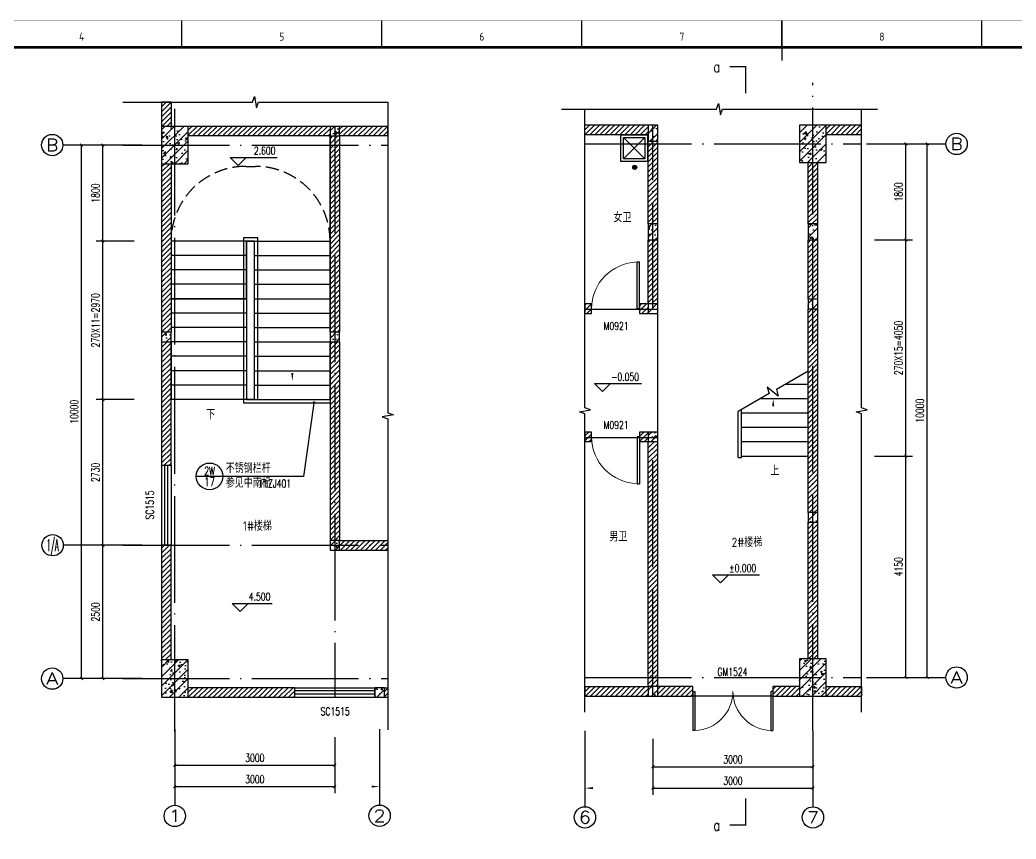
# Model space of a CAD drawing. Extents: x 93518 to 937116, y -359949 to 58022.
# Drawn here: x 864959 to 883632, y -174168 to -158816 of the extents above; entities that cross this region are included whole.
import ezdxf
from ezdxf.enums import TextEntityAlignment as Align

# ---------------------------------------------------------------- set-up
doc = ezdxf.new("R2010")
doc.units = 0
doc.header["$LTSCALE"] = 1000
doc.header["$MEASUREMENT"] = 0
doc.linetypes.add('DASH', pattern=[0.35, 0.25, -0.1])
doc.linetypes.add('DOTE', pattern=[2.42, 2, -0.2, 0.02, -0.2])
doc.layers.get('0').update_dxf_attribs({"color": 8, "linetype": 'CONTINUOUS'})
doc.layers.get('Defpoints').update_dxf_attribs({"color": 8, "linetype": 'CONTINUOUS'})
for name, color, linetype in [('AXIS', 8, 'CONTINUOUS'), ('AXIS_TEXT', 8, 'CONTINUOUS'), ('COLUMN', 8, 'CONTINUOUS'), ('DIM_ELEV', 8, 'CONTINUOUS'), ('DIM_IDEN', 8, 'CONTINUOUS'), ('DIM_SYMB', 8, 'CONTINUOUS'), ('DOTE', 8, 'DOTE'), ('PUB_HATCH', 8, 'CONTINUOUS'), ('PUB_TEXT', 8, 'CONTINUOUS'), ('STAIR', 8, 'CONTINUOUS'), ('WALL', 8, 'CONTINUOUS'), ('water', 8, 'CONTINUOUS'), ('WINDOW', 8, 'CONTINUOUS'), ('WINDOW_TEXT', 8, 'CONTINUOUS')]:
    doc.layers.add(name, color=color, linetype=linetype)
doc.styles.add('_TCH_AXIS', font='complex.shx', dxfattribs={"bigfont": 'GBCBIG.shx'})
doc.styles.add('_TCH_DIM', font='simplex.shx', dxfattribs={"bigfont": 'gbcbig.shx'})
doc.styles.add('_TCH_DIM_T3', font='simplex.shx', dxfattribs={"width": 0.705882, "bigfont": 'gbcbig.shx'})
doc.styles.add('_TCH_LABEL', font='COMPLEX', dxfattribs={"bigfont": 'GBCBIG'})
doc.styles.add('_TCH_WINDOW', font='simplex.shx', dxfattribs={"bigfont": 'gbcbig.shx'})
doc.styles.add('COMPLEX', font='geditxt.shx', dxfattribs={"bigfont": 'hztxt1.shx'})
doc.styles.get("Standard").update_dxf_attribs({"font": 'GBENOR', "bigfont": 'GBCBIG'})
doc.dimstyles.new('_TCH_ARCH&&50', dxfattribs={"dimtxt": 148.75, "dimasz": 50, "dimexe": 125, "dimexo": 150, "dimgap": 63.125, "dimtad": 1, "dimdec": 0, "dimzin": 0, "dimdsep": 46, "dimtxsty": '_TCH_DIM_T3', "dimblk": 'ARCHTICK', "dimcen": 0.09, "dimclrt": 7, "dimazin": 2, "dimtfac": 1, "dimtdec": 0, "dimtix": 1, "dimtmove": 2, "dimatfit": 3, "dimfxl": 0, "dimtolj": 1, "dimtzin": 0, "dimarcsym": 0})
pattern_1 = [(45, (0, 0), (-88.388348, 88.388348), []), (50, (0, 0), (358.63009, -31.37607), [37.5, -412.5]), (355, (0, 0), (-69.37567, 376.09607), [30, -330]), (100.4514, (29.9, -2.6), (289.25469, 344.71977), [31.8701, -350.57106]), (46.1842, (0, 100), (533.62052, -82.7595), [56.25, -618.75]), (96.6356, (44.47, 93.1), (467.33135, 487.05894), [47.80514, -525.8565]), (351.1842, (0, 100), (467.33097, 487.0593), [45, -495]), (21, (50, 75), (298.45353, -201.30945), [37.5, -412.5]), (326, (50, 75), (121.65767, 362.57502), [30, -330]), (71.4514, (74.87, 58.22), (420.11131, 161.26525), [31.8701, -350.57106]), (37.5, (0, 0), (6.079928, 166.446927), [0, -326, 0, -335, 0, -331.25]), (7.5, (0, 0), (131.53477, 197.205856), [0, -191, 0, -318.5, 0, -126.25]), (327.5, (-111.5, 0), (266.911218, -11.277436), [0, -125, 0, -390, 0, -517.5]), (317.5, (-161.5, 0), (291.593085, 50.05249), [0, -162.5, 0, -259, 0, -367.5])]
pattern_2 = [(45, (0, 47.75), (-47.022601, 47.022601), [])]

# ---------------------------------------------------------------- blocks, each defined once
blk = doc.blocks.new('A$C429848E1')
at = {"layer": 'water'}
h = blk.add_hatch(dxfattribs=at)
h.set_pattern_fill('ANSI31', color=256, scale=20, style=0)
h.set_pattern_definition([(45, (-228444.69, -85757.866), (-22.4506403, 22.4506403), [])])
edge = h.paths.add_edge_path()
edge.add_arc((75, 75), 75, 0, 360)
blk.add_circle((75, 75), 75, dxfattribs=at)
blk = doc.blocks.new('GEDI_WK_A11')
at = {"color": 3}
for p, q in [((300, 584), (300, 594)), ((375, 584), (375, 594)), ((450, 584), (450, 594)), ((525, 584), (525, 594)), ((600, 584), (600, 594))]:
    blk.add_line(p, q, dxfattribs=at)
for points, const_width in [([(0, 0), (1050, 0), (1050, 594), (0, 594)], 0.1), ([(25, 10), (1040, 10), (1040, 584), (25, 584)], 1)]:
    blk.add_lwpolyline(points, close=True, dxfattribs=dict(at, const_width=const_width))
blk.add_lwpolyline([(525, 579, 0.5, 0.5, 0), (525, 594, 0.5, 0.5, 0)], format="xyseb", dxfattribs=at)
for s, p in [('4', (262.5, 588)), ('5', (337.5, 588)), ('6', (412.5, 588)), ('7', (487.5, 588)), ('8', (562.5, 588))]:
    blk.add_text(s, height=3, dxfattribs=at).set_placement(p, align=Align.MIDDLE)
blk = doc.blocks.new('_ArchTick')
at = {"color": 0, "linetype": 'ByBlock', "const_width": 0.4}
blk.add_lwpolyline([(-0.5, -0.5), (0.5, 0.5)], dxfattribs=at)
blk = doc.blocks.new('*D283')
at = {"layer": 'AXIS', "color": 0, "lineweight": -2, "transparency": 16777216}
for p, q in [((876824, -172290), (876824, -172938)), ((879824, -172290), (879824, -172938)), ((876824, -172813), (879824, -172813))]:
    blk.add_line(p, q, dxfattribs=at)
at = {"layer": 'Defpoints', "color": 0, "transparency": 16777216}
for p in [(876824, -172140), (879824, -172140), (879824, -172813)]:
    blk.add_point(p, dxfattribs=at)
at = {"layer": 'AXIS', "color": 0, "lineweight": -2, "transparency": 16777216, "xscale": 50, "yscale": 50, "zscale": 50, "rotation": 180}
blk.add_blockref('_ArchTick', (876824, -172813), dxfattribs=at)
at = {"layer": 'AXIS', "color": 0, "lineweight": -2, "transparency": 16777216, "xscale": 50, "yscale": 50, "zscale": 50}
blk.add_blockref('_ArchTick', (879824, -172813), dxfattribs=at)
at = {"layer": 'AXIS', "color": 7, "transparency": 16777216, "insert": (878324, -172676), "char_height": 148.8, "attachment_point": 5, "style": '_TCH_DIM_T3'}
blk.add_mtext('\\A1;3000', dxfattribs=at)
blk = doc.blocks.new('*D284')
at = {"layer": 'AXIS', "color": 0, "lineweight": -2, "transparency": 16777216}
for p, q in [((876824, -172290), (876824, -173338)), ((879824, -172290), (879824, -173338)), ((876824, -173213), (879824, -173213))]:
    blk.add_line(p, q, dxfattribs=at)
at = {"layer": 'Defpoints', "color": 0, "transparency": 16777216}
for p in [(876824, -172140), (879824, -172140), (879824, -173213)]:
    blk.add_point(p, dxfattribs=at)
at = {"layer": 'AXIS', "color": 0, "lineweight": -2, "transparency": 16777216, "xscale": 50, "yscale": 50, "zscale": 50, "rotation": 180}
blk.add_blockref('_ArchTick', (876824, -173213), dxfattribs=at)
at = {"layer": 'AXIS', "color": 0, "lineweight": -2, "transparency": 16777216, "xscale": 50, "yscale": 50, "zscale": 50}
blk.add_blockref('_ArchTick', (879824, -173213), dxfattribs=at)
at = {"layer": 'AXIS', "color": 7, "transparency": 16777216, "insert": (878324, -173076), "char_height": 148.8, "attachment_point": 5, "style": '_TCH_DIM_T3'}
blk.add_mtext('\\A1;3000', dxfattribs=at)
blk = doc.blocks.new('*D285')
at = {"layer": 'AXIS', "color": 0, "lineweight": -2, "transparency": 16777216}
for p, q in [((880979, -166990), (881692, -166990)), ((881567, -171140), (881567, -166990)), ((880979, -171140), (881692, -171140))]:
    blk.add_line(p, q, dxfattribs=at)
at = {"layer": 'Defpoints', "color": 0, "transparency": 16777216}
for p in [(880829, -166990), (881567, -166990), (880829, -171140)]:
    blk.add_point(p, dxfattribs=at)
at = {"layer": 'AXIS', "color": 0, "lineweight": -2, "transparency": 16777216, "xscale": 50, "yscale": 50, "zscale": 50}
for p, rotation in [((881567, -166990), 90), ((881567, -171140), 270)]:
    blk.add_blockref('_ArchTick', p, dxfattribs=dict(at, rotation=rotation))
at = {"layer": 'AXIS', "color": 7, "transparency": 16777216, "insert": (881429, -169065), "char_height": 148.8, "attachment_point": 5, "rotation": 90, "style": '_TCH_DIM_T3'}
blk.add_mtext('\\A1;4150', dxfattribs=at)
blk = doc.blocks.new('*D286')
at = {"layer": 'AXIS', "color": 0, "lineweight": -2, "transparency": 16777216}
for p, q in [((880979, -162940), (881692, -162940)), ((881567, -166990), (881567, -162940)), ((880979, -166990), (881692, -166990))]:
    blk.add_line(p, q, dxfattribs=at)
at = {"layer": 'Defpoints', "color": 0, "transparency": 16777216}
for p in [(880829, -162940), (881567, -162940), (880829, -166990)]:
    blk.add_point(p, dxfattribs=at)
at = {"layer": 'AXIS', "color": 0, "lineweight": -2, "transparency": 16777216, "xscale": 50, "yscale": 50, "zscale": 50}
for p, rotation in [((881567, -162940), 90), ((881567, -166990), 270)]:
    blk.add_blockref('_ArchTick', p, dxfattribs=dict(at, rotation=rotation))
at = {"layer": 'AXIS', "color": 7, "transparency": 16777216, "insert": (881429, -164965), "char_height": 148.75, "attachment_point": 5, "rotation": 90, "style": '_TCH_DIM_T3'}
blk.add_mtext('\\A1;270X15=4050', dxfattribs=at)
blk = doc.blocks.new('*D287')
at = {"layer": 'AXIS', "color": 0, "lineweight": -2, "transparency": 16777216}
for p, q in [((880979, -161140), (881692, -161140)), ((881567, -162940), (881567, -161140)), ((880979, -162940), (881692, -162940))]:
    blk.add_line(p, q, dxfattribs=at)
at = {"layer": 'Defpoints', "color": 0, "transparency": 16777216}
for p in [(880829, -161140), (881567, -161140), (880829, -162940)]:
    blk.add_point(p, dxfattribs=at)
at = {"layer": 'AXIS', "color": 0, "lineweight": -2, "transparency": 16777216, "xscale": 50, "yscale": 50, "zscale": 50}
for p, rotation in [((881567, -161140), 90), ((881567, -162940), 270)]:
    blk.add_blockref('_ArchTick', p, dxfattribs=dict(at, rotation=rotation))
at = {"layer": 'AXIS', "color": 7, "transparency": 16777216, "insert": (881429, -162040), "char_height": 148.8, "attachment_point": 5, "rotation": 90, "style": '_TCH_DIM_T3'}
blk.add_mtext('\\A1;1800', dxfattribs=at)
blk = doc.blocks.new('*D288')
at = {"layer": 'AXIS', "color": 0, "lineweight": -2, "transparency": 16777216}
for p, q in [((880979, -161140), (882092, -161140)), ((881967, -171140), (881967, -161140)), ((880979, -171140), (882092, -171140))]:
    blk.add_line(p, q, dxfattribs=at)
at = {"layer": 'Defpoints', "color": 0, "transparency": 16777216}
for p in [(880829, -161140), (881967, -161140), (880829, -171140)]:
    blk.add_point(p, dxfattribs=at)
at = {"layer": 'AXIS', "color": 0, "lineweight": -2, "transparency": 16777216, "xscale": 50, "yscale": 50, "zscale": 50}
for p, rotation in [((881967, -161140), 90), ((881967, -171140), 270)]:
    blk.add_blockref('_ArchTick', p, dxfattribs=dict(at, rotation=rotation))
at = {"layer": 'AXIS', "color": 7, "transparency": 16777216, "insert": (881829, -166140), "char_height": 148.8, "attachment_point": 5, "rotation": 90, "style": '_TCH_DIM_T3'}
blk.add_mtext('\\A1;10000', dxfattribs=at)
blk = doc.blocks.new('*D298')
at = {"layer": 'AXIS', "color": 0, "lineweight": -2, "transparency": 16777216}
for p, q in [((867862, -172261), (867862, -172909)), ((870862, -172261), (870862, -172909)), ((867862, -172784), (870862, -172784))]:
    blk.add_line(p, q, dxfattribs=at)
at = {"layer": 'Defpoints', "color": 0, "transparency": 16777216}
for p in [(867862, -172111), (870862, -172111), (870862, -172784)]:
    blk.add_point(p, dxfattribs=at)
at = {"layer": 'AXIS', "color": 0, "lineweight": -2, "transparency": 16777216, "xscale": 50, "yscale": 50, "zscale": 50, "rotation": 180}
blk.add_blockref('_ArchTick', (867862, -172784), dxfattribs=at)
at = {"layer": 'AXIS', "color": 0, "lineweight": -2, "transparency": 16777216, "xscale": 50, "yscale": 50, "zscale": 50}
blk.add_blockref('_ArchTick', (870862, -172784), dxfattribs=at)
at = {"layer": 'AXIS', "color": 7, "transparency": 16777216, "insert": (869362, -172647), "char_height": 148.8, "attachment_point": 5, "style": '_TCH_DIM_T3'}
blk.add_mtext('\\A1;3000', dxfattribs=at)
blk = doc.blocks.new('*D299')
at = {"layer": 'AXIS', "color": 0, "lineweight": -2, "transparency": 16777216}
for p, q in [((867862, -172261), (867862, -173309)), ((870862, -172261), (870862, -173309)), ((867862, -173184), (870862, -173184))]:
    blk.add_line(p, q, dxfattribs=at)
at = {"layer": 'Defpoints', "color": 0, "transparency": 16777216}
for p in [(867862, -172111), (870862, -172111), (870862, -173184)]:
    blk.add_point(p, dxfattribs=at)
at = {"layer": 'AXIS', "color": 0, "lineweight": -2, "transparency": 16777216, "xscale": 50, "yscale": 50, "zscale": 50, "rotation": 180}
blk.add_blockref('_ArchTick', (867862, -173184), dxfattribs=at)
at = {"layer": 'AXIS', "color": 0, "lineweight": -2, "transparency": 16777216, "xscale": 50, "yscale": 50, "zscale": 50}
blk.add_blockref('_ArchTick', (870862, -173184), dxfattribs=at)
at = {"layer": 'AXIS', "color": 7, "transparency": 16777216, "insert": (869362, -173047), "char_height": 148.8, "attachment_point": 5, "style": '_TCH_DIM_T3'}
blk.add_mtext('\\A1;3000', dxfattribs=at)
blk = doc.blocks.new('*D300')
at = {"layer": 'AXIS', "color": 0, "lineweight": -2, "transparency": 16777216}
for p, q in [((867101, -168661), (866389, -168661)), ((866514, -171161), (866514, -168661)), ((867101, -171161), (866389, -171161))]:
    blk.add_line(p, q, dxfattribs=at)
at = {"layer": 'Defpoints', "color": 0, "transparency": 16777216}
for p in [(866514, -168661), (867251, -168661), (867251, -171161)]:
    blk.add_point(p, dxfattribs=at)
at = {"layer": 'AXIS', "color": 0, "lineweight": -2, "transparency": 16777216, "xscale": 50, "yscale": 50, "zscale": 50}
for p, rotation in [((866514, -168661), 90), ((866514, -171161), 270)]:
    blk.add_blockref('_ArchTick', p, dxfattribs=dict(at, rotation=rotation))
at = {"layer": 'AXIS', "color": 7, "transparency": 16777216, "insert": (866376, -169911), "char_height": 148.8, "attachment_point": 5, "rotation": 90, "style": '_TCH_DIM_T3'}
blk.add_mtext('\\A1;2500', dxfattribs=at)
blk = doc.blocks.new('*D301')
at = {"layer": 'AXIS', "color": 0, "lineweight": -2, "transparency": 16777216}
for p, q in [((867101, -165931), (866389, -165931)), ((866514, -168661), (866514, -165931)), ((867101, -168661), (866389, -168661))]:
    blk.add_line(p, q, dxfattribs=at)
at = {"layer": 'Defpoints', "color": 0, "transparency": 16777216}
for p in [(866514, -165931), (867251, -165931), (867251, -168661)]:
    blk.add_point(p, dxfattribs=at)
at = {"layer": 'AXIS', "color": 0, "lineweight": -2, "transparency": 16777216, "xscale": 50, "yscale": 50, "zscale": 50}
for p, rotation in [((866514, -165931), 90), ((866514, -168661), 270)]:
    blk.add_blockref('_ArchTick', p, dxfattribs=dict(at, rotation=rotation))
at = {"layer": 'AXIS', "color": 7, "transparency": 16777216, "insert": (866376, -167296), "char_height": 148.8, "attachment_point": 5, "rotation": 90, "style": '_TCH_DIM_T3'}
blk.add_mtext('\\A1;2730', dxfattribs=at)
blk = doc.blocks.new('*D302')
at = {"layer": 'AXIS', "color": 0, "lineweight": -2, "transparency": 16777216}
for p, q in [((867101, -162961), (866389, -162961)), ((866514, -165931), (866514, -162961)), ((867101, -165931), (866389, -165931))]:
    blk.add_line(p, q, dxfattribs=at)
at = {"layer": 'Defpoints', "color": 0, "transparency": 16777216}
for p in [(866514, -162961), (867251, -162961), (867251, -165931)]:
    blk.add_point(p, dxfattribs=at)
at = {"layer": 'AXIS', "color": 0, "lineweight": -2, "transparency": 16777216, "xscale": 50, "yscale": 50, "zscale": 50}
for p, rotation in [((866514, -162961), 90), ((866514, -165931), 270)]:
    blk.add_blockref('_ArchTick', p, dxfattribs=dict(at, rotation=rotation))
at = {"layer": 'AXIS', "color": 7, "transparency": 16777216, "insert": (866376, -164446), "char_height": 148.75, "attachment_point": 5, "rotation": 90, "style": '_TCH_DIM_T3'}
blk.add_mtext('\\A1;270X11=2970', dxfattribs=at)
blk = doc.blocks.new('*D303')
at = {"layer": 'AXIS', "color": 0, "lineweight": -2, "transparency": 16777216}
for p, q in [((867101, -161161), (866389, -161161)), ((866514, -162961), (866514, -161161)), ((867101, -162961), (866389, -162961))]:
    blk.add_line(p, q, dxfattribs=at)
at = {"layer": 'Defpoints', "color": 0, "transparency": 16777216}
for p in [(866514, -161161), (867251, -161161), (867251, -162961)]:
    blk.add_point(p, dxfattribs=at)
at = {"layer": 'AXIS', "color": 0, "lineweight": -2, "transparency": 16777216, "xscale": 50, "yscale": 50, "zscale": 50}
for p, rotation in [((866514, -161161), 90), ((866514, -162961), 270)]:
    blk.add_blockref('_ArchTick', p, dxfattribs=dict(at, rotation=rotation))
at = {"layer": 'AXIS', "color": 7, "transparency": 16777216, "insert": (866376, -162061), "char_height": 148.8, "attachment_point": 5, "rotation": 90, "style": '_TCH_DIM_T3'}
blk.add_mtext('\\A1;1800', dxfattribs=at)
blk = doc.blocks.new('*D304')
at = {"layer": 'AXIS', "color": 0, "lineweight": -2, "transparency": 16777216}
for p, q in [((867101, -161161), (865989, -161161)), ((866114, -171161), (866114, -161161)), ((867101, -171161), (865989, -171161))]:
    blk.add_line(p, q, dxfattribs=at)
at = {"layer": 'Defpoints', "color": 0, "transparency": 16777216}
for p in [(866114, -161161), (867251, -161161), (867251, -171161)]:
    blk.add_point(p, dxfattribs=at)
at = {"layer": 'AXIS', "color": 0, "lineweight": -2, "transparency": 16777216, "xscale": 50, "yscale": 50, "zscale": 50}
for p, rotation in [((866114, -161161), 90), ((866114, -171161), 270)]:
    blk.add_blockref('_ArchTick', p, dxfattribs=dict(at, rotation=rotation))
at = {"layer": 'AXIS', "color": 7, "transparency": 16777216, "insert": (865976, -166161), "char_height": 148.8, "attachment_point": 5, "rotation": 90, "style": '_TCH_DIM_T3'}
blk.add_mtext('\\A1;10000', dxfattribs=at)
blk = doc.blocks.new('$TCHSYS$WIN2D')
for p, q in [((-0.5, 0.5), (0.5, 0.5)), ((-0.5, 0.5), (-0.5, -0.5)), ((0.5, 0.5), (0.5, -0.5)), ((0.5, 0.167), (-0.5, 0.167)), ((0.5, -0.167), (-0.5, -0.167)), ((-0.5, -0.5), (0.5, -0.5))]:
    blk.add_line(p, q)
blk = doc.blocks.new('_AXISO')
blk.add_circle((0, 0), 0.5)
at = {"layer": 'AXIS_TEXT', "style": 'COMPLEX', "width": 1.041667}
blk.add_attdef('A', text='', height=0.56, dxfattribs=at).set_placement((-0.25, -0.28), (0.25, -0.28), align=Align.FIT)
blk = doc.blocks.new('$DorLib2D$00000002')
for p, q in [((-0.5, 0), (-0.5, 0.4875)), ((-0.475, 0.4875), (-0.5, 0.4875)), ((-0.475, 0), (-0.475, 0.4875)), ((0.475, 0), (0.475, 0.4875)), ((0.475, 0.4875), (0.5, 0.4875)), ((0.5, 0), (0.5, 0.4875)), ((-0.5, 0), (-0.475, 0)), ((0.5, 0), (0.475, 0))]:
    blk.add_line(p, q)
at = {"lineweight": 13}
for centre, start, end in [((-0.4875, 0), 0, 88.53072), ((0.4875, 0), 91.46928, 180)]:
    blk.add_arc(centre, 0.4875, start, end, dxfattribs=at)
blk = doc.blocks.new('$DorLib2D$00000001')
for p, q in [((0.45, 0.975), (0.5, 0.975)), ((0.45, 0), (0.45, 0.975)), ((0.5, 0), (0.5, 0.975)), ((0.5, 0), (0.45, 0))]:
    blk.add_line(p, q)
at = {"lineweight": 13}
blk.add_arc((0.475, 0), 0.975, 91.4693, 180, dxfattribs=at)

msp = doc.modelspace()

# ---------------------------------------------------------------- hatches: boundary and pattern name
at = {"layer": 'PUB_HATCH'}
h = msp.add_hatch(dxfattribs=at)
h.set_pattern_fill('普通砖', color=256, scale=50, style=0)
h.set_pattern_definition(pattern_2)
h.paths.add_polyline_path([(867612.3, -160810.7), (867792.3, -160810.7), (867792.3, -160356), (867612.3, -160356)])
h = msp.add_hatch(dxfattribs=at)
h.set_pattern_fill('钢筋混凝土', color=256, scale=50, style=0)
h.set_pattern_definition(pattern_1)
h.paths.add_polyline_path([(867612.3, -161510.7), (868112.3, -161510.7), (868112.3, -160810.7), (867612.3, -160810.7)])
h = msp.add_hatch(dxfattribs=at)
h.set_pattern_fill('普通砖', color=256, scale=50, style=0)
h.set_pattern_definition(pattern_2)
h.paths.add_polyline_path([(870772.3, -160990.7), (870772.3, -160810.7), (868112.3, -160810.7), (868112.3, -160990.7)])
h = msp.add_hatch(dxfattribs=at)
h.set_pattern_fill('钢筋混凝土', color=256, scale=50, style=0)
h.set_pattern_definition(pattern_1)
h.paths.add_polyline_path([(870772.3, -160990.7), (870952.3, -160990.7), (870952.3, -160810.7), (870772.3, -160810.7)])
h = msp.add_hatch(dxfattribs=at)
h.set_pattern_fill('普通砖', color=256, scale=50, style=0)
h.set_pattern_definition(pattern_2)
h.paths.add_polyline_path([(870952.3, -160810.7), (870952.3, -160990.7), (871855.3, -160990.7), (871855.3, -160810.7)])
h = msp.add_hatch(dxfattribs=at)
h.set_pattern_fill('普通砖', color=256, scale=50, style=0)
h.set_pattern_definition(pattern_2)
h.paths.add_polyline_path([(876734, -160970), (876734, -160790), (875550.3, -160790), (875550.3, -160970)])
h = msp.add_hatch(dxfattribs=at)
h.set_pattern_fill('钢筋混凝土', color=256, scale=50, style=0)
h.set_pattern_definition(pattern_1)
h.paths.add_polyline_path([(876734, -161090), (876914, -161090), (876914, -160790), (876734, -160790)])
h = msp.add_hatch(dxfattribs=at)
h.set_pattern_fill('钢筋混凝土', color=256, scale=50, style=0)
h.set_pattern_definition(pattern_1)
h.paths.add_polyline_path([(879574, -161490), (880074, -161490), (880074, -160790), (879574, -160790)])
h = msp.add_hatch(dxfattribs=at)
h.set_pattern_fill('普通砖', color=256, scale=50, style=0)
h.set_pattern_definition(pattern_2)
h.paths.add_polyline_path([(880074, -160790), (880074, -160970), (880736.4, -160970), (880736.4, -160790)])
h = msp.add_hatch(dxfattribs=at)
h.set_pattern_fill('普通砖', color=256, scale=50, style=0)
h.set_pattern_definition(pattern_2)
h.paths.add_polyline_path([(870772.3, -164670.7), (870952.3, -164670.7), (870952.3, -160990.7), (870772.3, -160990.7)])
h = msp.add_hatch(dxfattribs=at)
h.set_pattern_fill('普通砖', color=256, scale=50, style=0)
h.set_pattern_definition(pattern_2)
h.paths.add_polyline_path([(876914, -161090), (876734, -161090), (876734, -162640), (876914, -162640)])
h = msp.add_hatch(dxfattribs=at)
h.set_pattern_fill('普通砖', color=256, scale=50, style=0)
h.set_pattern_definition(pattern_2)
h.paths.add_polyline_path([(867612.3, -164670.7), (867792.3, -164670.7), (867792.3, -161510.7), (867612.3, -161510.7)])
h = msp.add_hatch(dxfattribs=at)
h.set_pattern_fill('普通砖', color=256, scale=50, style=0)
h.set_pattern_definition(pattern_2)
h.paths.add_polyline_path([(879734, -162640), (879914, -162640), (879914, -161490), (879734, -161490)])
h = msp.add_hatch(dxfattribs=at)
h.set_pattern_fill('钢筋混凝土', color=256, scale=50, style=0)
h.set_pattern_definition(pattern_1)
h.paths.add_polyline_path([(876734, -162940), (876914, -162940), (876914, -162640), (876734, -162640)])
h = msp.add_hatch(dxfattribs=at)
h.set_pattern_fill('钢筋混凝土', color=256, scale=50, style=0)
h.set_pattern_definition(pattern_1)
h.paths.add_polyline_path([(879734, -162940), (879914, -162940), (879914, -162640), (879734, -162640)])
h = msp.add_hatch(dxfattribs=at)
h.set_pattern_fill('普通砖', color=256, scale=50, style=0)
h.set_pattern_definition(pattern_2)
h.paths.add_polyline_path([(876914, -162940), (876734, -162940), (876734, -164140), (876914, -164140)])
h = msp.add_hatch(dxfattribs=at)
h.set_pattern_fill('普通砖', color=256, scale=50, style=0)
h.set_pattern_definition(pattern_2)
h.paths.add_polyline_path([(879914, -162940), (879734, -162940), (879734, -164050), (879914, -164050)])
h = msp.add_hatch(dxfattribs=at)
h.set_pattern_fill('钢筋混凝土', color=256, scale=50, style=0)
h.set_pattern_definition(pattern_1)
h.paths.add_polyline_path([(879734, -164230), (879914, -164230), (879914, -164050), (879734, -164050)])
h = msp.add_hatch(dxfattribs=at)
h.set_pattern_fill('普通砖', color=256, scale=50, style=0)
h.set_pattern_definition(pattern_2)
h.paths.add_polyline_path([(875550.3, -164320), (875674, -164320), (875674, -164140), (875550.3, -164140)])
h = msp.add_hatch(dxfattribs=at)
h.set_pattern_fill('普通砖', color=256, scale=50, style=0)
h.set_pattern_definition(pattern_2)
h.paths.add_polyline_path([(876734, -164320), (876734, -164140), (876574, -164140), (876574, -164320)])
h = msp.add_hatch(dxfattribs=at)
h.set_pattern_fill('钢筋混凝土', color=256, scale=50, style=0)
h.set_pattern_definition(pattern_1)
h.paths.add_polyline_path([(876734, -164320), (876914, -164320), (876914, -164140), (876734, -164140)])
h = msp.add_hatch(dxfattribs=at)
h.set_pattern_fill('普通砖', color=256, scale=50, style=0)
h.set_pattern_definition(pattern_2)
h.paths.add_polyline_path([(879914, -164230), (879734, -164230), (879734, -168050), (879914, -168050)])
h = msp.add_hatch(dxfattribs=at)
h.set_pattern_fill('钢筋混凝土', color=256, scale=50, style=0)
h.set_pattern_definition(pattern_1)
h.paths.add_polyline_path([(867612.3, -164850.7), (867792.3, -164850.7), (867792.3, -164670.7), (867612.3, -164670.7)])
h = msp.add_hatch(dxfattribs=at)
h.set_pattern_fill('钢筋混凝土', color=256, scale=50, style=0)
h.set_pattern_definition(pattern_1)
h.paths.add_polyline_path([(870772.3, -164850.7), (870952.3, -164850.7), (870952.3, -164670.7), (870772.3, -164670.7)])
h = msp.add_hatch(dxfattribs=at)
h.set_pattern_fill('普通砖', color=256, scale=50, style=0)
h.set_pattern_definition(pattern_2)
h.paths.add_polyline_path([(867792.3, -164850.7), (867612.3, -164850.7), (867612.3, -167160.7), (867792.3, -167160.7)])
h = msp.add_hatch(dxfattribs=at)
h.set_pattern_fill('普通砖', color=256, scale=50, style=0)
h.set_pattern_definition(pattern_2)
h.paths.add_polyline_path([(870772.3, -168570.7), (870952.3, -168570.7), (870952.3, -164850.7), (870772.3, -164850.7)])
h = msp.add_hatch(dxfattribs=at)
h.set_pattern_fill('普通砖', color=256, scale=50, style=0)
h.set_pattern_definition(pattern_2)
h.paths.add_polyline_path([(875550.3, -166720), (875674, -166720), (875674, -166540), (875550.3, -166540)])
h = msp.add_hatch(dxfattribs=at)
h.set_pattern_fill('普通砖', color=256, scale=50, style=0)
h.set_pattern_definition(pattern_2)
h.paths.add_polyline_path([(876734, -166720), (876734, -166540), (876574, -166540), (876574, -166720)])
h = msp.add_hatch(dxfattribs=at)
h.set_pattern_fill('钢筋混凝土', color=256, scale=50, style=0)
h.set_pattern_definition(pattern_1)
h.paths.add_polyline_path([(876734, -166720), (876914, -166720), (876914, -166540), (876734, -166540)])
h = msp.add_hatch(dxfattribs=at)
h.set_pattern_fill('普通砖', color=256, scale=50, style=0)
h.set_pattern_definition(pattern_2)
h.paths.add_polyline_path([(876734, -171310), (876914, -171310), (876914, -166720), (876734, -166720)])
h = msp.add_hatch(dxfattribs=at)
h.set_pattern_fill('钢筋混凝土', color=256, scale=50, style=0)
h.set_pattern_definition(pattern_1)
h.paths.add_polyline_path([(879734, -168230), (879914, -168230), (879914, -168050), (879734, -168050)])
h = msp.add_hatch(dxfattribs=at)
h.set_pattern_fill('普通砖', color=256, scale=50, style=0)
h.set_pattern_definition(pattern_2)
h.paths.add_polyline_path([(879914, -168230), (879734, -168230), (879734, -170790), (879914, -170790)])
h = msp.add_hatch(dxfattribs=at)
h.set_pattern_fill('钢筋混凝土', color=256, scale=50, style=0)
h.set_pattern_definition(pattern_1)
h.paths.add_polyline_path([(870772.3, -168750.7), (870952.3, -168750.7), (870952.3, -168570.7), (870772.3, -168570.7)])
h = msp.add_hatch(dxfattribs=at)
h.set_pattern_fill('普通砖', color=256, scale=50, style=0)
h.set_pattern_definition(pattern_2)
h.paths.add_polyline_path([(870952.3, -168570.7), (870952.3, -168750.7), (871855.3, -168750.7), (871855.3, -168570.7)])
h = msp.add_hatch(dxfattribs=at)
h.set_pattern_fill('普通砖', color=256, scale=50, style=0)
h.set_pattern_definition(pattern_2)
h.paths.add_polyline_path([(867612.3, -170810.7), (867792.3, -170810.7), (867792.3, -168660.7), (867612.3, -168660.7)])
h = msp.add_hatch(dxfattribs=at)
h.set_pattern_fill('钢筋混凝土', color=256, scale=50, style=0)
h.set_pattern_definition(pattern_1)
h.paths.add_polyline_path([(867612.3, -171510.7), (868112.3, -171510.7), (868112.3, -170810.7), (867612.3, -170810.7)])
h = msp.add_hatch(dxfattribs=at)
h.set_pattern_fill('钢筋混凝土', color=256, scale=50, style=0)
h.set_pattern_definition(pattern_1)
h.paths.add_polyline_path([(879574, -171490), (880074, -171490), (880074, -170790), (879574, -170790)])
h = msp.add_hatch(dxfattribs=at)
h.set_pattern_fill('普通砖', color=256, scale=50, style=0)
h.set_pattern_definition(pattern_2)
h.paths.add_polyline_path([(868112.3, -171510.7), (870112.3, -171510.7), (870112.3, -171330.7), (868112.3, -171330.7)])
h = msp.add_hatch(dxfattribs=at)
h.set_pattern_fill('钢筋混凝土', color=256, scale=50, style=0)
h.set_pattern_definition(pattern_1)
h.paths.add_polyline_path([(871612.3, -171510.7), (871792.3, -171510.7), (871792.3, -171330.7), (871612.3, -171330.7)])
h = msp.add_hatch(dxfattribs=at)
h.set_pattern_fill('普通砖', color=256, scale=50, style=0)
h.set_pattern_definition(pattern_2)
h.paths.add_polyline_path([(871792.3, -171330.7), (871792.3, -171510.7), (871855.3, -171510.7), (871855.3, -171330.7)])
h = msp.add_hatch(dxfattribs=at)
h.set_pattern_fill('普通砖', color=256, scale=50, style=0)
h.set_pattern_definition(pattern_2)
h.paths.add_polyline_path([(876734, -171490), (876734, -171310), (875550.3, -171310), (875550.3, -171490)])
h = msp.add_hatch(dxfattribs=at)
h.set_pattern_fill('钢筋混凝土', color=256, scale=50, style=0)
h.set_pattern_definition(pattern_1)
h.paths.add_polyline_path([(876734, -171490), (876914, -171490), (876914, -171310), (876734, -171310)])
h = msp.add_hatch(dxfattribs=at)
h.set_pattern_fill('普通砖', color=256, scale=50, style=0)
h.set_pattern_definition(pattern_2)
h.paths.add_polyline_path([(876914, -171310), (876914, -171490), (877574, -171490), (877574, -171310)])
h = msp.add_hatch(dxfattribs=at)
h.set_pattern_fill('普通砖', color=256, scale=50, style=0)
h.set_pattern_definition(pattern_2)
h.paths.add_polyline_path([(879574, -171490), (879574, -171310), (879074, -171310), (879074, -171490)])
h = msp.add_hatch(dxfattribs=at)
h.set_pattern_fill('普通砖', color=256, scale=50, style=0)
h.set_pattern_definition(pattern_2)
h.paths.add_polyline_path([(880074, -171310), (880074, -171490), (880736.4, -171490), (880736.4, -171310)])

# ---------------------------------------------------------------- linework, layer by layer
at = {"color": 6}
for p, q in [((876274, -161020), (876674, -161420)), ((876274, -161420), (876674, -161020))]:
    msp.add_line(p, q, dxfattribs=at)
for points in [[(876224, -160970), (876724, -160970), (876724, -161470), (876224, -161470)], [(876274, -161020), (876674, -161020), (876674, -161420), (876274, -161420)]]:
    msp.add_lwpolyline(points, close=True, dxfattribs=at)
at = {"color": 8, "linetype": 'DASH'}
msp.add_lwpolyline([(867792.3, -162960.7, -0.4142136), (869192.3, -161560.7), (869372.3, -161560.7, -0.4142136), (870772.3, -162960.7)], format="xyb", dxfattribs=at)
at = {"layer": 'AXIS'}
for p, q in [((880829.5, -161140), (882316.8, -161140)), ((867251.3, -161160.7), (865763.9, -161160.7)), ((867251.3, -168660.7), (865771.6, -168660.7)), ((867251.3, -171160.7), (865763.9, -171160.7)), ((880829.5, -171140), (882316.8, -171140)), ((867862.3, -172110.8), (867862.3, -173534.2)), ((871701.2, -172108.2), (871701.2, -173531.6)), ((875550.3, -172137.5), (875550.3, -173560.9)), ((879824, -172140), (879824, -173563.4))]:
    msp.add_line(p, q, dxfattribs=at)
for centre in [(867862.3, -173734.2), (871701.2, -173731.6), (875550.3, -173760.9), (879824, -173763.4)]:
    msp.add_circle(centre, 200, dxfattribs=at)
at = {"layer": 'COLUMN'}
for p, q in [((868112.3, -160810.7), (867612.3, -160810.7)), ((867612.3, -160810.7), (867612.3, -161510.7)), ((868112.3, -161510.7), (868112.3, -160810.7)), ((870952.3, -160810.7), (870772.3, -160810.7)), ((870772.3, -160810.7), (870772.3, -160990.7)), ((870952.3, -160990.7), (870952.3, -160810.7)), ((876914, -160790), (876734, -160790)), ((876734, -160790), (876734, -161090)), ((876914, -161090), (876914, -160790)), ((880074, -160790), (879574, -160790)), ((879574, -160790), (879574, -161490)), ((880074, -161490), (880074, -160790)), ((870772.3, -160990.7), (870952.3, -160990.7)), ((876734, -161090), (876914, -161090)), ((867612.3, -161510.7), (868112.3, -161510.7)), ((879574, -161490), (880074, -161490)), ((876914, -162640), (876734, -162640)), ((876734, -162640), (876734, -162940)), ((876914, -162940), (876914, -162640)), ((879914, -162640), (879734, -162640)), ((879734, -162640), (879734, -162940)), ((879914, -162940), (879914, -162640)), ((876734, -162940), (876914, -162940)), ((879734, -162940), (879914, -162940)), ((879914, -164050), (879734, -164050)), ((879734, -164050), (879734, -164230)), ((879914, -164230), (879914, -164050)), ((876914, -164140), (876734, -164140)), ((876734, -164140), (876734, -164320)), ((876734, -164320), (876914, -164320)), ((876914, -164320), (876914, -164140)), ((879734, -164230), (879914, -164230)), ((867792.3, -164670.7), (867612.3, -164670.7)), ((867612.3, -164670.7), (867612.3, -164850.7)), ((867792.3, -164850.7), (867792.3, -164670.7)), ((870952.3, -164670.7), (870772.3, -164670.7)), ((870772.3, -164670.7), (870772.3, -164850.7)), ((870952.3, -164850.7), (870952.3, -164670.7)), ((867612.3, -164850.7), (867792.3, -164850.7)), ((870772.3, -164850.7), (870952.3, -164850.7)), ((876914, -166540), (876734, -166540)), ((876734, -166540), (876734, -166720)), ((876914, -166720), (876914, -166540)), ((876734, -166720), (876914, -166720)), ((879914, -168050), (879734, -168050)), ((879734, -168050), (879734, -168230)), ((879914, -168230), (879914, -168050)), ((879734, -168230), (879914, -168230)), ((870952.3, -168570.7), (870772.3, -168570.7)), ((870772.3, -168570.7), (870772.3, -168750.7)), ((870952.3, -168750.7), (870952.3, -168570.7)), ((870772.3, -168750.7), (870952.3, -168750.7)), ((868112.3, -170810.7), (867612.3, -170810.7)), ((867612.3, -170810.7), (867612.3, -171510.7)), ((868112.3, -171510.7), (868112.3, -170810.7)), ((880074, -170790), (879574, -170790)), ((879574, -170790), (879574, -171490)), ((880074, -171490), (880074, -170790)), ((871792.3, -171330.7), (871612.3, -171330.7)), ((871612.3, -171330.7), (871612.3, -171510.7)), ((871792.3, -171510.7), (871792.3, -171330.7)), ((876914, -171310), (876734, -171310)), ((876734, -171310), (876734, -171490)), ((876914, -171490), (876914, -171310)), ((867612.3, -171510.7), (868112.3, -171510.7)), ((871612.3, -171510.7), (871792.3, -171510.7)), ((876734, -171490), (876914, -171490)), ((879574, -171490), (880074, -171490))]:
    msp.add_line(p, q, dxfattribs=at)
at = {"layer": 'DIM_ELEV'}
for p, q in [((869049.1, -161543.8), (868899.1, -161393.8)), ((868899.1, -161393.8), (869779.4, -161393.8)), ((869049.1, -161543.8), (869199.1, -161393.8)), ((875876.8, -165783), (875726.8, -165633)), ((875726.8, -165633), (876607.1, -165633)), ((875876.8, -165783), (876026.8, -165633)), ((878091.3, -169368), (877941.3, -169218)), ((877941.3, -169218), (878821.6, -169218)), ((878091.3, -169368), (878241.3, -169218)), ((869088.9, -169901.8), (868938.9, -169751.8)), ((868938.9, -169751.8), (869684.1, -169751.8)), ((869088.9, -169901.8), (869238.9, -169751.8))]:
    msp.add_line(p, q, dxfattribs=at)
at = {"layer": 'DIM_IDEN'}
for p, q in [((870467.9, -165996.4), (870271.4, -167370.1)), ((868763.5, -167370.1), (868263.5, -167370.1)), ((870271.4, -167370.1), (868763.5, -167370.1))]:
    msp.add_line(p, q, dxfattribs=at)
for centre, radius in [((870469.7, -165983.8), 12.7), ((868513.5, -167370.1), 250)]:
    msp.add_circle(centre, radius, dxfattribs=at)
at = {"layer": 'DIM_SYMB', "const_width": 25}
for points in [[(878563.9, -160191.5), (878563.9, -159691.5), (878263.9, -159691.5)], [(878263.9, -173905.7), (878563.9, -173905.7), (878563.9, -173405.7)]]:
    msp.add_lwpolyline(points, dxfattribs=at)
at = {"layer": 'DIM_SYMB'}
for points in [[(866887.8, -160356), (869315.3, -160356), (869353.5, -160251), (869390.5, -160461), (869427.8, -160356), (871855.3, -160356)], [(871855.3, -160356), (871855.3, -166182.1), (871960.3, -166220.3), (871750.3, -166257.4), (871855.3, -166294.6), (871855.3, -172120.8)], [(875111, -160490), (878017.4, -160490), (878055.7, -160385), (878092.7, -160595), (878129.9, -160490), (881036.4, -160490)], [(875550.3, -171790), (875550.3, -166196.3), (875445.3, -166158.1), (875655.3, -166121), (875550.3, -166083.8), (875550.3, -160490)], [(880736.4, -171790), (880736.4, -166196.3), (880631.4, -166158.1), (880841.4, -166121), (880736.4, -166083.8), (880736.4, -160490)]]:
    msp.add_lwpolyline(points, dxfattribs=at)
for points in [[(868499.8, -166073.8, 0, 0, 0), (868499.8, -161975.7, 0, 0, 0), (870064.8, -161975.7, 0, 0, 0), (870064.8, -165584.2, 0, 40, 0), (870064.8, -165434.2, 0, 0, 0)], [(879079, -167125, 0, 0, 0), (879079, -165910, 0, 40, 0), (879079, -166060, 0, 0, 0)], [(870862.3, -173184.2, 0, 0, 0), (871701.2, -173184.2, 0, 40, 0), (871551.2, -173184.2, 0, 0, 0)], [(876824, -173213.4, 0, 0, 0), (875550.3, -173213.4, 0, 40, 0), (875700.3, -173213.4, 0, 0, 0)]]:
    msp.add_lwpolyline(points, format="xyseb", dxfattribs=at)
at = {"layer": 'DOTE'}
for p, q in [((879824, -172140), (879824, -159995.4)), ((867862.3, -172160.7), (867862.3, -160356)), ((870862.3, -160810.7), (870862.3, -171510.7)), ((876824, -164240), (876824, -160790)), ((875550.3, -161140), (880736.4, -161140)), ((866887.8, -161160.7), (871855.3, -161160.7)), ((875550.3, -164240), (876924, -164240)), ((875550.3, -166640), (876924, -166640)), ((876824, -171490), (876824, -166740)), ((866887.8, -168660.7), (871855.3, -168660.7)), ((866887.8, -171160.7), (871855.3, -171160.7)), ((875550.3, -171140), (880736.4, -171140))]:
    msp.add_line(p, q, dxfattribs=at)
at = {"layer": 'STAIR'}
for p, q in [((870772.3, -160990.7), (868112.3, -160990.7)), ((870772.3, -162960.7), (870772.3, -160990.7)), ((867792.3, -161510.7), (867792.3, -164040.7)), ((867792.3, -162960.7), (867792.3, -164670.7)), ((869207.3, -162960.7), (867792.3, -162960.7)), ((869417.3, -162900.7), (869147.3, -162900.7)), ((869147.3, -162900.7), (869147.3, -165990.7)), ((869207.3, -162960.7), (869207.3, -165930.7)), ((869357.3, -162960.7), (869207.3, -162960.7)), ((869207.3, -162960.7), (869207.3, -165930.7)), ((869207.3, -164040.7), (869207.3, -162960.7)), ((869207.3, -162960.7), (870772.3, -162960.7)), ((869357.3, -165930.7), (869357.3, -162960.7)), ((869357.3, -162960.7), (870772.3, -162960.7)), ((869357.3, -165930.7), (869357.3, -162960.7)), ((869417.3, -165930.7), (869417.3, -162900.7)), ((870772.3, -164670.7), (870772.3, -162960.7)), ((869207.3, -163230.7), (867792.3, -163230.7)), ((869357.3, -163230.7), (870772.3, -163230.7)), ((869207.3, -163500.7), (867792.3, -163500.7)), ((869357.3, -163500.7), (870772.3, -163500.7)), ((869207.3, -163770.7), (867792.3, -163770.7)), ((869357.3, -163770.7), (870772.3, -163770.7)), ((869207.3, -164040.7), (867792.3, -164040.7)), ((867792.3, -164040.7), (869207.3, -164040.7)), ((869357.3, -164040.7), (870772.3, -164040.7)), ((869207.3, -164310.7), (867792.3, -164310.7)), ((869357.3, -164310.7), (870772.3, -164310.7)), ((869207.3, -164580.7), (867792.3, -164580.7)), ((869357.3, -164580.7), (870772.3, -164580.7)), ((867792.3, -164850.7), (867792.3, -165930.7)), ((869207.3, -164850.7), (867792.3, -164850.7)), ((869357.3, -164850.7), (870772.3, -164850.7)), ((870772.3, -165930.7), (870772.3, -164850.7)), ((869207.3, -165120.7), (867792.3, -165120.7)), ((869357.3, -165120.7), (870772.3, -165120.7)), ((869207.3, -165390.7), (867792.3, -165390.7)), ((869357.3, -165390.7), (870772.3, -165390.7)), ((879734, -165396.9), (879139.5, -165740.1)), ((879734, -166990), (879734, -165396.9)), ((869207.3, -165660.7), (867792.3, -165660.7)), ((869357.3, -165660.7), (870772.3, -165660.7)), ((879174.5, -165870.5), (878968.4, -165697.6)), ((878968.4, -165697.6), (879001.2, -165819.9)), ((879139.5, -165740.1), (879174.5, -165870.5)), ((879312.8, -165640), (879734, -165640)), ((869207.3, -165930.7), (867792.3, -165930.7)), ((869147.3, -165990.7), (870772.3, -165990.7)), ((869357.3, -165930.7), (869207.3, -165930.7)), ((869207.3, -165930.7), (870772.3, -165930.7)), ((869357.3, -165930.7), (870772.3, -165930.7)), ((869357.3, -165930.7), (869417.3, -165930.7)), ((870772.3, -165930.7), (870772.3, -165990.7)), ((879001.2, -165819.9), (878424, -166153.2)), ((878845.2, -165910), (879734, -165910)), ((878424, -166990), (878424, -166153.2)), ((878424, -167020), (878424, -166153.2)), ((878484, -167020), (878484, -166118.5)), ((878484, -166180), (879734, -166180)), ((878484, -166450), (879734, -166450)), ((878484, -166720), (879734, -166720)), ((878424, -167020), (878484, -167020)), ((878484, -166990), (879734, -166990))]:
    msp.add_line(p, q, dxfattribs=at)
at = {"layer": 'WALL'}
for p, q in [((867612.3, -160356), (867612.3, -160810.7)), ((867792.3, -160356), (867612.3, -160356)), ((867792.3, -160356), (867792.3, -160810.7)), ((870772.3, -160810.7), (868112.3, -160810.7)), ((870772.3, -160810.7), (870772.3, -160810.7)), ((870772.3, -160860.7), (870772.3, -160860.7)), ((870772.3, -160910.7), (870772.3, -160910.7)), ((871855.3, -160810.7), (870952.3, -160810.7)), ((871855.3, -160990.7), (871855.3, -160810.7)), ((876734, -160790), (875550.3, -160790)), ((875550.3, -160970), (875550.3, -160790)), ((880736.4, -160790), (880074, -160790)), ((880736.4, -160970), (880736.4, -160790)), ((870772.3, -160990.7), (868112.3, -160990.7)), ((870772.3, -160990.7), (870772.3, -164670.7)), ((871855.3, -160990.7), (870952.3, -160990.7)), ((870952.3, -160990.7), (870952.3, -164670.7)), ((876734, -160970), (875550.3, -160970)), ((876734, -162640), (876734, -161090)), ((876914, -162640), (876914, -161090)), ((880736.4, -160970), (880074, -160970)), ((867612.3, -161510.7), (867612.3, -164670.7)), ((867792.3, -161510.7), (867792.3, -164670.7)), ((879734, -162640), (879734, -161490)), ((879914, -162640), (879914, -161490)), ((876734, -164140), (876734, -162940)), ((876914, -164140), (876914, -162940)), ((879734, -164050), (879734, -162940)), ((879914, -164050), (879914, -162940)), ((875674, -164140), (875550.3, -164140)), ((875550.3, -164140), (875550.3, -164320)), ((875550.3, -164320), (875674, -164320)), ((875674, -164320), (875674, -164140)), ((876734, -164140), (876574, -164140)), ((876574, -164140), (876574, -164320)), ((876574, -164320), (876734, -164320)), ((879734, -168050), (879734, -164230)), ((879914, -168050), (879914, -164230)), ((867612.3, -164850.7), (867612.3, -167160.7)), ((867792.3, -167160.7), (867792.3, -164850.7)), ((870772.3, -164850.7), (870772.3, -168570.7)), ((870952.3, -164850.7), (870952.3, -168570.7)), ((875674, -166540), (875550.3, -166540)), ((875550.3, -166540), (875550.3, -166720)), ((875674, -166720), (875674, -166540)), ((876734, -166540), (876574, -166540)), ((876574, -166540), (876574, -166720)), ((875550.3, -166720), (875674, -166720)), ((876574, -166720), (876734, -166720)), ((876734, -171310), (876734, -166720)), ((876914, -171310), (876914, -166720)), ((867612.3, -167160.7), (867792.3, -167160.7)), ((879734, -170790), (879734, -168230)), ((879914, -170790), (879914, -168230)), ((870952.3, -168570.7), (871855.3, -168570.7)), ((871855.3, -168570.7), (871855.3, -168750.7)), ((867792.3, -168660.7), (867612.3, -168660.7)), ((867612.3, -168660.7), (867612.3, -170810.7)), ((867792.3, -170810.7), (867792.3, -168660.7)), ((870952.3, -168750.7), (871855.3, -168750.7)), ((870112.3, -171330.7), (868112.3, -171330.7)), ((870112.3, -171510.7), (870112.3, -171330.7)), ((871792.3, -171330.7), (871855.3, -171330.7)), ((871855.3, -171330.7), (871855.3, -171510.7)), ((875550.3, -171310), (876734, -171310)), ((875550.3, -171310), (875550.3, -171490)), ((877574, -171310), (876914, -171310)), ((877574, -171490), (877574, -171310)), ((879574, -171310), (879074, -171310)), ((879074, -171310), (879074, -171490)), ((880074, -171310), (880736.4, -171310)), ((880736.4, -171310), (880736.4, -171490)), ((868112.3, -171510.7), (870112.3, -171510.7)), ((871792.3, -171510.7), (871855.3, -171510.7)), ((875550.3, -171490), (876734, -171490)), ((876914, -171490), (877574, -171490)), ((879074, -171490), (879574, -171490)), ((880074, -171490), (880736.4, -171490))]:
    msp.add_line(p, q, dxfattribs=at)
at = {"layer": 'WINDOW'}
for p, q in [((876914, -166540), (876914, -164320)), ((879074, -171490), (877574, -171490))]:
    msp.add_line(p, q, dxfattribs=at)

# ---------------------------------------------------------------- block references
at = {"xscale": 50, "yscale": 50, "zscale": 50}
msp.add_blockref('GEDI_WK_A11', (852991.4, -188528.9), dxfattribs=at)
at = {"layer": 'AXIS'}
ref = msp.add_blockref('_AXISO', (882516.8, -161140), dxfattribs=dict(at, xscale=400, yscale=400, zscale=400))
ref.add_attrib('A', 'B', dxfattribs={"layer": 'AXIS_TEXT', "height": 226.3, "style": '_TCH_AXIS', "width": 1.235294}).set_placement((882403.7, -161253.2), (882630, -161253.2), align=Align.FIT)
ref = msp.add_blockref('_AXISO', (865563.9, -161160.7), dxfattribs=dict(at, xscale=400, yscale=400, zscale=400))
ref.add_attrib('A', 'B', dxfattribs={"layer": 'AXIS_TEXT', "height": 226.3, "style": '_TCH_AXIS', "width": 1.235294}).set_placement((865450.8, -161273.9), (865677.1, -161273.9), align=Align.FIT)
ref = msp.add_blockref('_AXISO', (865571.6, -168660.7), dxfattribs=dict(at, xscale=400, yscale=400, zscale=400))
ref.add_attrib('A', '1/A', dxfattribs={"layer": 'AXIS_TEXT', "height": 226.27, "style": '_TCH_AXIS', "width": 0.381818}).set_placement((865458.5, -168773.9), (865684.8, -168773.9), align=Align.FIT)
ref = msp.add_blockref('_AXISO', (865563.9, -171160.7), dxfattribs=dict(at, xscale=400, yscale=400, zscale=400))
ref.add_attrib('A', 'A', dxfattribs={"layer": 'AXIS_TEXT', "height": 226.3, "style": '_TCH_AXIS', "width": 1.166667}).set_placement((865450.8, -171273.9), (865677.1, -171273.9), align=Align.FIT)
ref = msp.add_blockref('_AXISO', (882516.8, -171140), dxfattribs=dict(at, xscale=400, yscale=400, zscale=400))
ref.add_attrib('A', 'A', dxfattribs={"layer": 'AXIS_TEXT', "height": 226.3, "style": '_TCH_AXIS', "width": 1.166667}).set_placement((882403.7, -171253.2), (882630, -171253.2), align=Align.FIT)
at = {"layer": 'water', "xscale": 0.5, "yscale": 0.5, "zscale": 0.5}
msp.add_blockref('A$C429848E1', (876445.2, -161617.7), dxfattribs=at)
at = {"layer": 'WINDOW'}
ref = msp.add_blockref('$DorLib2D$00000001', (876124, -164230), dxfattribs=dict(at, xscale=-900, yscale=-900, zscale=-900, rotation=180))
ref.add_attrib('A', 'M0921', (875901.5, -164626.9), dxfattribs={"layer": 'WINDOW_TEXT', "height": 148.75, "style": '_TCH_WINDOW', "width": 0.705882})
ref = msp.add_blockref('$DorLib2D$00000001', (876124, -166630), dxfattribs=dict(at, xscale=-900, yscale=900, zscale=-900, rotation=180))
ref.add_attrib('A', 'M0921', (875901.5, -166482), dxfattribs={"layer": 'WINDOW_TEXT', "height": 148.75, "style": '_TCH_WINDOW', "width": 0.705882})
ref = msp.add_blockref('$TCHSYS$WIN2D', (867702.3, -167910.7), dxfattribs=dict(at, xscale=1500, yscale=-180, zscale=1500, rotation=270))
ref.add_attrib('A', 'SC1515', (867467.5, -168178.2), dxfattribs={"layer": 'WINDOW_TEXT', "height": 148.75, "rotation": 90, "style": '_TCH_WINDOW', "width": 0.705882})
ref = msp.add_blockref('$DorLib2D$00000002', (878324, -171400), dxfattribs=dict(at, xscale=-1500, yscale=-1500, zscale=-1500))
ref.add_attrib('A', 'GM1524', (878034, -171109.4), dxfattribs={"layer": 'WINDOW_TEXT', "height": 148.75, "style": '_TCH_WINDOW', "width": 0.705882})
ref = msp.add_blockref('$TCHSYS$WIN2D', (870862.3, -171420.7), dxfattribs=dict(at, xscale=1500, yscale=-180, zscale=1500))
ref.add_attrib('A', 'SC1515', (870594.8, -171849.4), dxfattribs={"layer": 'WINDOW_TEXT', "height": 148.75, "style": '_TCH_WINDOW', "width": 0.705882})

# ---------------------------------------------------------------- texts
at = {"layer": 'AXIS', "color": 7, "style": '_TCH_AXIS'}
for s, width, p, p2 in [('1', 2.333333, (867749.2, -173847.3), (867975.5, -173847.3)), ('2', 1.5, (871588.1, -173844.8), (871814.4, -173844.8)), ('6', 1.5, (875437.1, -173874), (875663.4, -173874)), ('7', 1.5, (879710.9, -173876.6), (879937.1, -173876.6))]:
    msp.add_text(s, height=226.3, dxfattribs=dict(at, width=width)).set_placement(p, p2, align=Align.FIT)
at = {"layer": 'DIM_ELEV', "color": 7, "style": '_TCH_DIM', "width": 0.705882}
for s, p in [('2.600', (869344.4, -161341.3)), ('-0.050', (876042.1, -165580.5)), ('%%P0.000', (878256.6, -169165.5)), ('4.500', (869249.1, -169699.3))]:
    msp.add_text(s, height=148.75, dxfattribs=at).set_placement(p)
at = {"layer": 'DIM_IDEN', "color": 7, "style": '_TCH_DIM'}
for s, p in [('不锈钢栏杆', (868816, -167306.5)), ('参见中南标', (868816, -167580.9))]:
    msp.add_text(s, height=168.79, dxfattribs=at).set_placement(p)
at = {"layer": 'DIM_IDEN', "color": 7, "style": '_TCH_LABEL'}
for s, width, p, p2 in [('2W', 0.625, (868412.9, -167350), (868614.1, -167350)), ('17', 0.905172, (868412.9, -167551.2), (868614.1, -167551.2))]:
    msp.add_text(s, height=161, dxfattribs=dict(at, width=width)).set_placement(p, p2, align=Align.FIT)
at = {"layer": 'DIM_IDEN', "color": 7, "style": '_TCH_DIM', "width": 0.705882}
msp.add_text('11ZJ401', height=148.75, dxfattribs=at).set_placement((869430.4, -167580.9))
at = {"layer": 'DIM_SYMB', "color": 7, "style": '_TCH_LABEL', "width": 0.705882}
for p in [(877960.4, -159797.7), (877960.4, -174012)]:
    msp.add_text('a', height=212.5, dxfattribs=at).set_placement(p)
at = {"layer": 'DIM_SYMB', "color": 7, "style": '_TCH_DIM'}
for s, p in [('下', (868452.4, -166301.3)), ('上', (879026.9, -167352.5))]:
    msp.add_text(s, height=168.8, dxfattribs=at).set_placement(p)
at = {"layer": 'PUB_TEXT'}
for s, height, p in [('女卫', 168.79, (876084.1, -162607.5)), ('1#', 175, (869139.6, -168389)), ('楼梯', 168.79, (869343.8, -168389)), ('男卫', 168.79, (876006.8, -168589.1)), ('2#', 175, (878302.4, -168694)), ('楼梯', 168.79, (878535.8, -168694))]:
    msp.add_text(s, height=height, dxfattribs=at).set_placement(p)

# ---------------------------------------------------------------- dimensions: what is measured, and where the dimension line sits
at = {"layer": 'AXIS'}
for p1, p2, distance, picture, middle in [((867251.3, -171160.7), (867251.3, -161160.7), 1137.3, '*D304', (865976.4, -166160.7)), ((867251.3, -162960.7), (867251.3, -161160.7), 737.3, '*D303', (866376.4, -162060.7)), ((880829.5, -162940), (880829.5, -161140), -737.3, '*D287', (881429.3, -162040)), ((880829.5, -171140), (880829.5, -161140), -1137.3, '*D288', (881829.3, -166140)), ((867251.3, -168660.7), (867251.3, -165930.7), 737.3, '*D301', (866376.4, -167295.7)), ((880829.5, -171140), (880829.5, -166990), -737.3, '*D285', (881429.3, -169065)), ((867251.3, -171160.7), (867251.3, -168660.7), 737.3, '*D300', (866376.4, -169910.7)), ((867862.3, -172110.8), (870862.3, -172110.8), -673.4, '*D298', (869362.3, -172646.7)), ((867862.3, -172110.8), (870862.3, -172110.8), -1073.4, '*D299', (869362.3, -173046.7)), ((876824, -172140), (879824, -172140), -673.4, '*D283', (878324, -172675.9)), ((876824, -172140), (879824, -172140), -1073.4, '*D284', (878324, -173075.9))]:
    dim = msp.add_aligned_dim(p1=p1, p2=p2, distance=distance, dimstyle='_TCH_ARCH&&50', dxfattribs=at)
    dim.commit()
    dim.dimension.update_dxf_attribs({"geometry": picture, "text_midpoint": middle})
for p1, p2, distance, text, picture, middle in [((867251.3, -165930.7), (867251.3, -162960.7), 737.3, '270X11=2970', '*D302', (866376.4, -164445.7)), ((880829.5, -166990), (880829.5, -162940), -737.3, '270X15=4050', '*D286', (881429.3, -164965))]:
    dim = msp.add_aligned_dim(p1=p1, p2=p2, distance=distance, text=text, dimstyle='_TCH_ARCH&&50', dxfattribs=at)
    dim.commit()
    dim.dimension.update_dxf_attribs({"geometry": picture, "text_midpoint": middle})

doc.saveas('drawing.dxf')
